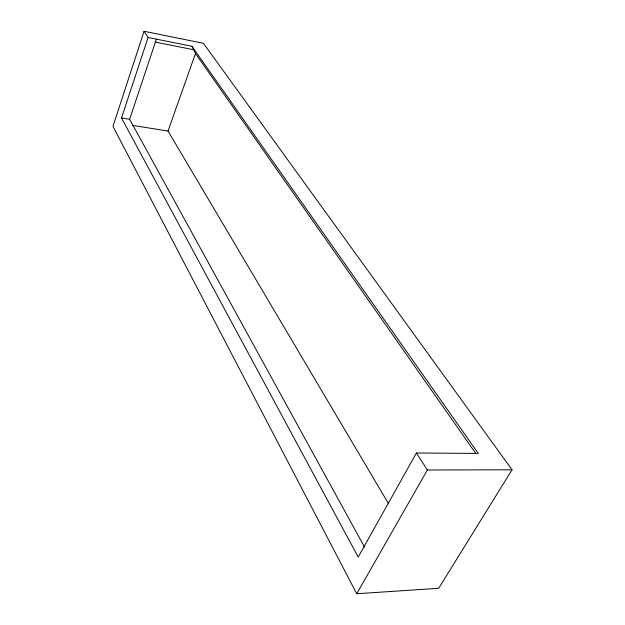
<?xml version="1.0" encoding="UTF-8"?>
<svg xmlns="http://www.w3.org/2000/svg" width="625" height="625" viewBox="0 0 625 625"><rect width="100%" height="100%" fill="white"/><g stroke="black" fill="none" stroke-linecap="round" stroke-linejoin="round"><path stroke-width="0.94" d="M144.062 31.25L112.961 126.336L356.727 593.75L438.68 588.289L512.039 469.797L203.43 43.328L144.062 31.25L148.078 37.461L191.961 46.281L478.258 453.422L416.398 453L358.203 557.078L121.508 117.984L148.078 37.461M364.555 547.117L129.633 119.297L156.398 39.133M388.57 503.742L168.023 131.031L195.484 53.508L191.961 46.281M356.727 593.75L427.375 469.992L512.039 469.797M132.461 125.391L168.023 131.031M121.508 117.984L129.633 119.297M155.148 42.07L193.43 49.703M195.484 53.508L475.602 453.188M416.398 453L427.375 469.992"/></g></svg>
